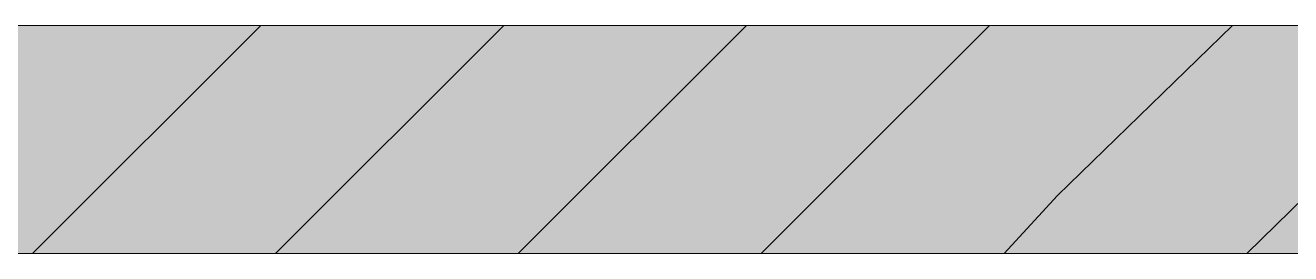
# Model space of a CAD drawing. Extents: x -187 to 52, y -9 to 65.
# Drawn here: x -148.352 to -147.25, y 20.928 to 21.127 of the extents above; entities that cross this region are included whole.
import ezdxf

# ---------------------------------------------------------------- set-up
doc = ezdxf.new("R2010")
doc.units = 0
doc.header["$MEASUREMENT"] = 0
doc.layers.add('PDF4_Geometría', color=7, linetype='Continuous')
doc.layers.add('PDF4_Rellenos sólidos', color=7, linetype='Continuous', true_color=0xffffff)

msp = doc.modelspace()

# ---------------------------------------------------------------- hatches: boundary and pattern name
at = {"layer": 'PDF4_Rellenos sólidos', "transparency": 33554559}
h = msp.add_hatch(color=256, dxfattribs=at)
h.paths.add_polyline_path([(-149.648, 20.9284), (-149.648, 21.1271), (-150.1005, 21.1271), (-150.1005, 20.9284)])
h.paths.add_polyline_path([(-144.903, 20.9284), (-144.903, 21.1271), (-147.4531, 21.1271), (-147.4531, 20.9284)])
h.paths.add_polyline_path([(-143.3171, 20.9284), (-143.3171, 21.1271), (-144.7042, 21.1271), (-144.7042, 20.9284)])
h.paths.add_polyline_path([(-142.319, 21.1271), (-142.319, 20.9284), (-142.1583, 20.9284), (-142.1583, 21.1271)])
h.paths.add_polyline_path([(-147.6519, 20.9284), (-147.6519, 21.1271), (-148.5315, 21.1271), (-148.5315, 20.9284)])
msp.add_hatch(color=256, dxfattribs=at).paths.add_polyline_path([(-147.6519, 21.1271), (-147.6519, 20.9284), (-147.4531, 20.9284), (-147.4531, 21.1271)])

# ---------------------------------------------------------------- linework, layer by layer
at = {"layer": 'PDF4_Geometría', "lineweight": 20}
for points in [[(-147.6519, 21.1271), (-148.5315, 21.1271), (-148.5315, 20.9284), (-147.6519, 20.9284)], [(-144.903, 21.1271), (-147.4531, 21.1271)], [(-147.4531, 20.9284), (-144.903, 20.9284)]]:
    msp.add_lwpolyline(points, dxfattribs=at)
at = {"layer": 'PDF4_Geometría', "lineweight": 9}
for points in [[(-148.3455, 20.9284), (-148.1467, 21.1271)], [(-148.134, 20.9284), (-147.9352, 21.1271)], [(-147.9226, 20.9284), (-147.7238, 21.1271)], [(-147.7111, 20.9284), (-147.6519, 20.9876), (-147.5123, 21.1271)], [(-147.4531, 21.1271), (-147.6519, 21.1271)], [(-147.4997, 20.9284), (-147.4531, 20.9791), (-147.3009, 21.1271)], [(-147.2882, 20.9284), (-147.0852, 21.1271)], [(-147.6519, 20.9284), (-147.4531, 20.9284)]]:
    msp.add_lwpolyline(points, dxfattribs=at)

doc.saveas('drawing.dxf')
